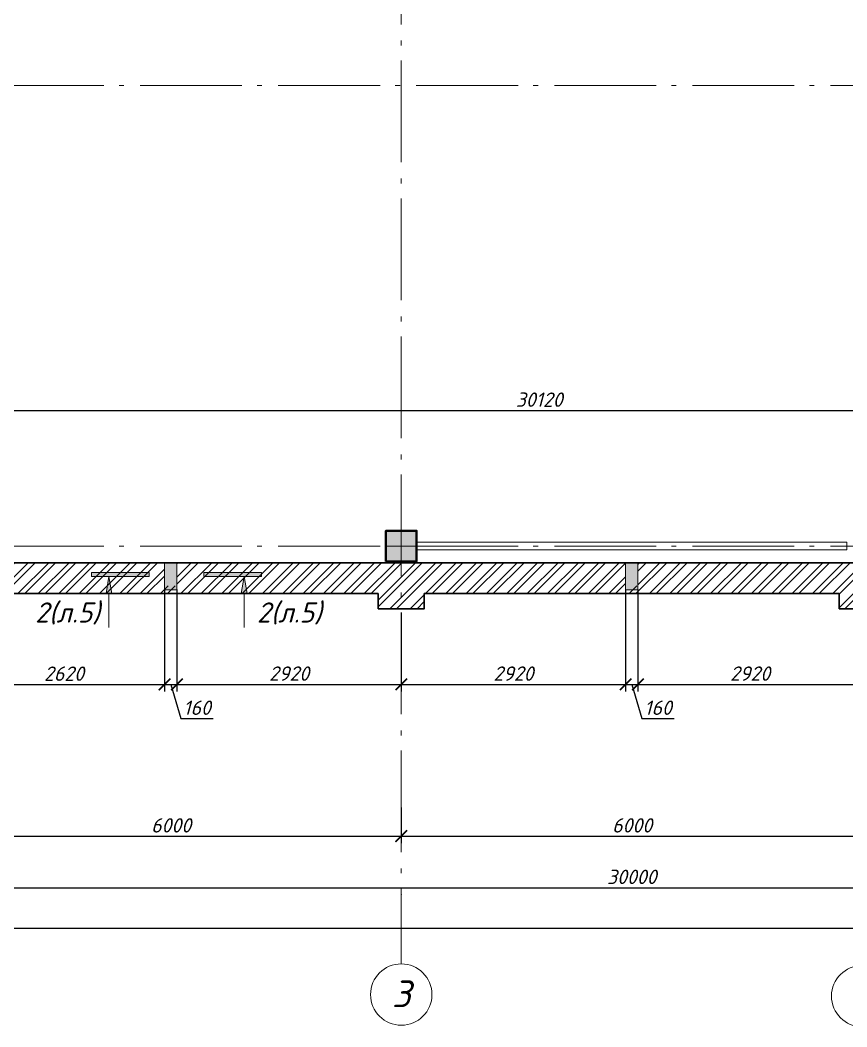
# Model space of a CAD drawing. Header units: millimetres. Extents: x -238377 to 196118, y -123284 to 30177.
# Drawn here: x -207611 to -196851, y -85474 to -72361 of the extents above; entities that cross this region are included whole.
import ezdxf
from ezdxf.enums import TextEntityAlignment as Align

# ---------------------------------------------------------------- set-up
doc = ezdxf.new("R2010")
doc.units = ezdxf.units.MM
doc.header["$MEASUREMENT"] = 0
doc.linetypes.add('Double Dashed', pattern=[1797.222233, 1325, -211.666656, 63.333344, -197.222233])
doc.linetypes.add('штриховаяX2', pattern=[38.1, 25.4, -12.7])
doc.layers.get('0').update_dxf_attribs({"lineweight": 5})
doc.layers.add('#Hatch', color=7, linetype='Continuous', lineweight=5, true_color=0x4d4d4d)
doc.layers.add('#Каркас', color=7, linetype='Continuous', lineweight=5, true_color=0x757575)
for name, color, linetype, lineweight in [('#Бетон', 10, 'Continuous', 15), ('#Выноски', 150, 'Continuous', 15), ('#размеры', 7, 'Continuous', 5), ('колонны_Ном._пера__94', 252, 'Continuous', 13), ('колонны_Ном._пера__99', 7, 'Continuous', 40), ('оси_Ном._пера__96', 7, 'Continuous', 5), ('оси_Ном._пера__97', 7, 'Continuous', 20)]:
    doc.layers.add(name, color=color, linetype=linetype, lineweight=lineweight)
for name, color, linetype in [('#стены наруж', 7, 'Continuous'), ('колонны', 7, 'Continuous'), ('оси', 7, 'Continuous')]:
    doc.layers.add(name, color=color, linetype=linetype)
doc.styles.get("Standard").update_dxf_attribs({"font": 'isocpeui.ttf'})
doc.styles.add('STEP PR', font='isocpeui.ttf')
doc.styles.add('СГЕНЕРИР_СТИЛЬ_3', font='gost_2_304-81_type.ttf')
doc.dimstyles.new('SPDS', dxfattribs={"dimscale": 10, "dimtxt": 2.5, "dimasz": 2, "dimexe": 1.25, "dimexo": 0.625, "dimtad": 1, "dimdec": 0, "dimrnd": 0.001, "dimtxsty": 'STEP PR', "dimblk": 'ARCHTICK', "dimcen": 2.5, "dimdle": 2, "dimclrd": 256, "dimclre": 256, "dimclrt": 7, "dimadec": 0, "dimazin": 2, "dimtfac": 0.75, "dimtdec": 0, "dimtmove": 1, "dimatfit": 3, "dimfxl": 1, "dimtolj": 1, "dimarcsym": 1})

# ---------------------------------------------------------------- blocks, each defined once
blk = doc.blocks.new('Стандартный маркер сетки_3')
at = {"layer": 'оси_Ном._пера__96', "linetype": 'Double Dashed', "lineweight": 5}
blk.add_line((900, 0), (17157, 0), dxfattribs=at)
at = {"layer": 'оси_Ном._пера__96', "linetype": 'Double Dashed'}
blk.add_line((17157, 0), (18057, 0), dxfattribs=at)
blk.add_point((17157, 0), dxfattribs=at)
blk.add_point((17157, 0), dxfattribs=at)
at = {"layer": 'оси_Ном._пера__97', "linetype": 'Continuous'}
blk.add_circle((18457, 0), 400, dxfattribs=at)
at = {"layer": 'оси_Ном._пера__96', "style": 'СГЕНЕРИР_СТИЛЬ_3'}
blk.add_attdef('AC_MarkerText_1', text='', height=350, rotation=90, dxfattribs=at).set_placement((18727, -122), align=Align.BOTTOM_LEFT)
blk = doc.blocks.new('Стандартный маркер сетки_4')
at = {"layer": 'оси_Ном._пера__97', "linetype": 'Continuous'}
blk.add_circle((18457, 0), 400, dxfattribs=at)
at = {"layer": 'оси_Ном._пера__96', "style": 'СГЕНЕРИР_СТИЛЬ_3'}
blk.add_attdef('AC_MarkerText_1', text='', height=350, rotation=90, dxfattribs=at).set_placement((18727, -139), align=Align.BOTTOM_LEFT)
blk = doc.blocks.new('_ArchTick')
at = {"color": 0, "linetype": 'ByBlock', "const_width": 0.15}
blk.add_lwpolyline([(-0.5, -0.5), (0.5, 0.5)], dxfattribs=at)
blk = doc.blocks.new('*D24')
at = {"layer": '#размеры', "lineweight": -2, "transparency": 16777216}
for p, q in [((-214651, -83809), (-214651, -84283)), ((-147001, -83990), (-147001, -84283)), ((-214801, -84189), (-146851, -84189))]:
    blk.add_line(p, q, dxfattribs=at)
at = {"layer": 'Defpoints', "color": 0, "transparency": 16777216}
for p in [(-214651, -83762), (-147001, -83944), (-147001, -84189)]:
    blk.add_point(p, dxfattribs=at)
at = {"layer": '#размеры', "lineweight": -2, "transparency": 16777216, "xscale": 150, "yscale": 150, "zscale": 150, "rotation": 180}
blk.add_blockref('_ArchTick', (-214651, -84189), dxfattribs=at)
at = {"layer": '#размеры', "lineweight": -2, "transparency": 16777216, "xscale": 150, "yscale": 150, "zscale": 150}
blk.add_blockref('_ArchTick', (-147001, -84189), dxfattribs=at)
at = {"layer": '#размеры', "color": 7, "transparency": 16777216, "insert": (-180813, -84047), "char_height": 187.5, "attachment_point": 5, "style": 'STEP PR'}
blk.add_mtext('\\A1;67650', dxfattribs=at)
blk = doc.blocks.new('*D28')
at = {"layer": '#размеры', "lineweight": -2, "transparency": 16777216}
for p, q in [((-208651, -82728), (-208651, -83083)), ((-202651, -82617), (-202651, -83083)), ((-208801, -82989), (-202501, -82989))]:
    blk.add_line(p, q, dxfattribs=at)
at = {"layer": 'Defpoints', "color": 0, "transparency": 16777216}
for p in [(-202651, -82571), (-208651, -82681), (-202651, -82989)]:
    blk.add_point(p, dxfattribs=at)
at = {"layer": '#размеры', "lineweight": -2, "transparency": 16777216, "xscale": 150, "yscale": 150, "zscale": 150, "rotation": 180}
blk.add_blockref('_ArchTick', (-208651, -82989), dxfattribs=at)
at = {"layer": '#размеры', "lineweight": -2, "transparency": 16777216, "xscale": 150, "yscale": 150, "zscale": 150}
blk.add_blockref('_ArchTick', (-202651, -82989), dxfattribs=at)
at = {"layer": '#размеры', "color": 7, "transparency": 16777216, "insert": (-205646, -82849), "char_height": 187.5, "attachment_point": 5, "style": 'STEP PR'}
blk.add_mtext('\\A1;6000', dxfattribs=at)
blk = doc.blocks.new('*D29')
at = {"layer": '#размеры', "lineweight": -2, "transparency": 16777216}
for p, q in [((-202651, -82617), (-202651, -83083)), ((-196651, -82739), (-196651, -83083)), ((-202801, -82989), (-196501, -82989))]:
    blk.add_line(p, q, dxfattribs=at)
at = {"layer": 'Defpoints', "color": 0, "transparency": 16777216}
for p in [(-202651, -82571), (-196651, -82692), (-196651, -82989)]:
    blk.add_point(p, dxfattribs=at)
at = {"layer": '#размеры', "lineweight": -2, "transparency": 16777216, "xscale": 150, "yscale": 150, "zscale": 150, "rotation": 180}
blk.add_blockref('_ArchTick', (-202651, -82989), dxfattribs=at)
at = {"layer": '#размеры', "lineweight": -2, "transparency": 16777216, "xscale": 150, "yscale": 150, "zscale": 150}
blk.add_blockref('_ArchTick', (-196651, -82989), dxfattribs=at)
at = {"layer": '#размеры', "color": 7, "transparency": 16777216, "insert": (-199646, -82849), "char_height": 187.5, "attachment_point": 5, "style": 'STEP PR'}
blk.add_mtext('\\A1;6000', dxfattribs=at)
blk = doc.blocks.new('*D46')
at = {"layer": '#размеры', "lineweight": -2, "transparency": 16777216}
for p, q in [((-214871, -76991), (-214871, -77538)), ((-184751, -77288), (-184751, -77538)), ((-215021, -77445), (-184601, -77445))]:
    blk.add_line(p, q, dxfattribs=at)
at = {"layer": 'Defpoints', "color": 0, "transparency": 16777216}
for p in [(-214871, -76944), (-184751, -77241), (-184751, -77445)]:
    blk.add_point(p, dxfattribs=at)
at = {"layer": '#размеры', "lineweight": -2, "transparency": 16777216, "xscale": 150, "yscale": 150, "zscale": 150, "rotation": 180}
blk.add_blockref('_ArchTick', (-214871, -77445), dxfattribs=at)
at = {"layer": '#размеры', "lineweight": -2, "transparency": 16777216, "xscale": 150, "yscale": 150, "zscale": 150}
blk.add_blockref('_ArchTick', (-184751, -77445), dxfattribs=at)
at = {"layer": '#размеры', "color": 7, "transparency": 16777216, "insert": (-200856, -77304), "char_height": 187.5, "attachment_point": 5, "style": 'STEP PR'}
blk.add_mtext('\\A1;30120', dxfattribs=at)
blk = doc.blocks.new('Колонна_15_1', base_point=(22379, 71856))
at = {"layer": 'колонны_Ном._пера__94', "linetype": 'Continuous', "true_color": 0x7d7d7d}
blk.add_hatch(color=8, dxfattribs=at).paths.add_polyline_path([(22179, 71647), (22579, 71647), (22579, 72047), (22179, 72047)])
blk.add_hatch(color=8, dxfattribs=at).paths.add_polyline_path([(22179, 71647), (22579, 71647), (22579, 72047), (22179, 72047)])
at = {"layer": 'колонны_Ном._пера__99', "linetype": 'Continuous', "flags": 128}
blk.add_lwpolyline([(22179, 71647), (22579, 71647), (22579, 72047), (22179, 72047)], close=True, dxfattribs=at)
at = {"layer": 'колонны_Ном._пера__99', "color": 8, "linetype": 'Continuous', "true_color": 0x737373, "flags": 128}
blk.add_lwpolyline([(22179, 71647), (22579, 71647), (22579, 72047), (22179, 72047)], close=True, dxfattribs=at)
at = {"layer": 'оси_Ном._пера__96', "color": 253, "lineweight": 5, "true_color": 0x9c9c9c}
for points in [[(22379, 72047), (22379, 71647)], [(22379, 72047), (22379, 71647)], [(22179, 71847), (22579, 71847)], [(22179, 71847), (22579, 71847)]]:
    blk.add_lwpolyline(points, dxfattribs=at)
blk = doc.blocks.new('Связ001')
at = {"layer": '#Каркас', "color": 102, "linetype": 'Continuous', "lineweight": 9}
blk.add_lwpolyline([(5837, 0), (5837, 100), (0, 100), (0, 0), (5837, 0)], dxfattribs=at)
blk = doc.blocks.new('*D73')
at = {"layer": '#размеры', "lineweight": -2, "transparency": 16777216}
for p, q in [((-214651, -83302), (-214651, -83754)), ((-184651, -83380), (-184651, -83754)), ((-214801, -83661), (-184501, -83661))]:
    blk.add_line(p, q, dxfattribs=at)
at = {"layer": 'Defpoints', "color": 0, "transparency": 16777216}
for p in [(-214651, -83255), (-184651, -83333), (-184651, -83661)]:
    blk.add_point(p, dxfattribs=at)
at = {"layer": '#размеры', "lineweight": -2, "transparency": 16777216, "xscale": 150, "yscale": 150, "zscale": 150, "rotation": 180}
blk.add_blockref('_ArchTick', (-214651, -83661), dxfattribs=at)
at = {"layer": '#размеры', "lineweight": -2, "transparency": 16777216, "xscale": 150, "yscale": 150, "zscale": 150}
blk.add_blockref('_ArchTick', (-184651, -83661), dxfattribs=at)
at = {"layer": '#размеры', "color": 7, "transparency": 16777216, "insert": (-199651, -83520), "char_height": 187.5, "attachment_point": 5, "style": 'STEP PR'}
blk.add_mtext('\\A1;30000', dxfattribs=at)
blk = doc.blocks.new('сердечник160х300')
at = {"layer": '#Hatch', "true_color": 0xa6a6a6}
h = blk.add_hatch(color=253, dxfattribs=at)
h.dxf.hatch_style = 1
h.paths.add_polyline_path([(80, 150), (-80, 150), (-80, -198), (80, -198)])
at = {"layer": '#Бетон'}
blk.add_lwpolyline([(80, -200), (80, 150), (-80, 150), (-80, -200)], close=True, dxfattribs=at)
blk = doc.blocks.new('*D211')
at = {"layer": '#размеры', "lineweight": -2, "transparency": 16777216}
for p, q in [((-205731, -79777), (-205731, -81107)), ((-208351, -79976), (-208351, -81107)), ((-208501, -81014), (-205581, -81014))]:
    blk.add_line(p, q, dxfattribs=at)
at = {"layer": 'Defpoints', "color": 0, "transparency": 16777216}
for p in [(-205731, -79730), (-208351, -79929), (-205731, -81014)]:
    blk.add_point(p, dxfattribs=at)
at = {"layer": '#размеры', "lineweight": -2, "transparency": 16777216, "xscale": 150, "yscale": 150, "zscale": 150, "rotation": 180}
blk.add_blockref('_ArchTick', (-208351, -81014), dxfattribs=at)
at = {"layer": '#размеры', "lineweight": -2, "transparency": 16777216, "xscale": 150, "yscale": 150, "zscale": 150}
blk.add_blockref('_ArchTick', (-205731, -81014), dxfattribs=at)
at = {"layer": '#размеры', "color": 7, "transparency": 16777216, "insert": (-207041, -80873), "char_height": 187.5, "attachment_point": 5, "style": 'STEP PR'}
blk.add_mtext('\\A1;2620', dxfattribs=at)
blk = doc.blocks.new('*D212')
at = {"layer": '#размеры', "lineweight": -2, "transparency": 16777216}
for p, q in [((-205731, -79777), (-205731, -81106)), ((-205571, -79777), (-205571, -81106)), ((-205881, -81013), (-205421, -81013)), ((-205651, -81013), (-205518, -81458)), ((-205518, -81458), (-205099, -81458))]:
    blk.add_line(p, q, dxfattribs=at)
at = {"layer": 'Defpoints', "color": 0, "transparency": 16777216}
for p in [(-205731, -79730), (-205571, -79730), (-205571, -81013)]:
    blk.add_point(p, dxfattribs=at)
at = {"layer": '#размеры', "lineweight": -2, "transparency": 16777216, "xscale": 150, "yscale": 150, "zscale": 150, "rotation": 180}
blk.add_blockref('_ArchTick', (-205731, -81013), dxfattribs=at)
at = {"layer": '#размеры', "lineweight": -2, "transparency": 16777216, "xscale": 150, "yscale": 150, "zscale": 150}
blk.add_blockref('_ArchTick', (-205571, -81013), dxfattribs=at)
at = {"layer": '#размеры', "color": 7, "transparency": 16777216, "insert": (-205309, -81317), "char_height": 187.5, "attachment_point": 5, "style": 'STEP PR'}
blk.add_mtext('\\A1;160', dxfattribs=at)
blk = doc.blocks.new('*D213')
at = {"layer": '#размеры', "lineweight": -2, "transparency": 16777216}
for p, q in [((-205571, -79777), (-205571, -81106)), ((-202651, -80075), (-202651, -81106)), ((-205721, -81013), (-202501, -81013))]:
    blk.add_line(p, q, dxfattribs=at)
at = {"layer": 'Defpoints', "color": 0, "transparency": 16777216}
for p in [(-205571, -79730), (-202651, -80028), (-202651, -81013)]:
    blk.add_point(p, dxfattribs=at)
at = {"layer": '#размеры', "lineweight": -2, "transparency": 16777216, "xscale": 150, "yscale": 150, "zscale": 150, "rotation": 180}
blk.add_blockref('_ArchTick', (-205571, -81013), dxfattribs=at)
at = {"layer": '#размеры', "lineweight": -2, "transparency": 16777216, "xscale": 150, "yscale": 150, "zscale": 150}
blk.add_blockref('_ArchTick', (-202651, -81013), dxfattribs=at)
at = {"layer": '#размеры', "color": 7, "transparency": 16777216, "insert": (-204111, -80872), "char_height": 187.5, "attachment_point": 5, "style": 'STEP PR'}
blk.add_mtext('\\A1;2920', dxfattribs=at)
blk = doc.blocks.new('*D214')
at = {"layer": '#размеры', "lineweight": -2, "transparency": 16777216}
for p, q in [((-199731, -79777), (-199731, -81106)), ((-202651, -80075), (-202651, -81106)), ((-202801, -81013), (-199581, -81013))]:
    blk.add_line(p, q, dxfattribs=at)
at = {"layer": 'Defpoints', "color": 0, "transparency": 16777216}
for p in [(-199731, -79730), (-202651, -80028), (-199731, -81013)]:
    blk.add_point(p, dxfattribs=at)
at = {"layer": '#размеры', "lineweight": -2, "transparency": 16777216, "xscale": 150, "yscale": 150, "zscale": 150, "rotation": 180}
blk.add_blockref('_ArchTick', (-202651, -81013), dxfattribs=at)
at = {"layer": '#размеры', "lineweight": -2, "transparency": 16777216, "xscale": 150, "yscale": 150, "zscale": 150}
blk.add_blockref('_ArchTick', (-199731, -81013), dxfattribs=at)
at = {"layer": '#размеры', "color": 7, "transparency": 16777216, "insert": (-201191, -80872), "char_height": 187.5, "attachment_point": 5, "style": 'STEP PR'}
blk.add_mtext('\\A1;2920', dxfattribs=at)
blk = doc.blocks.new('*D215')
at = {"layer": '#размеры', "lineweight": -2, "transparency": 16777216}
for p, q in [((-199731, -79777), (-199731, -81106)), ((-199571, -79777), (-199571, -81106)), ((-199881, -81013), (-199421, -81013)), ((-199651, -81013), (-199518, -81458)), ((-199518, -81458), (-199099, -81458))]:
    blk.add_line(p, q, dxfattribs=at)
at = {"layer": 'Defpoints', "color": 0, "transparency": 16777216}
for p in [(-199731, -79730), (-199571, -79730), (-199571, -81013)]:
    blk.add_point(p, dxfattribs=at)
at = {"layer": '#размеры', "lineweight": -2, "transparency": 16777216, "xscale": 150, "yscale": 150, "zscale": 150, "rotation": 180}
blk.add_blockref('_ArchTick', (-199731, -81013), dxfattribs=at)
at = {"layer": '#размеры', "lineweight": -2, "transparency": 16777216, "xscale": 150, "yscale": 150, "zscale": 150}
blk.add_blockref('_ArchTick', (-199571, -81013), dxfattribs=at)
at = {"layer": '#размеры', "color": 7, "transparency": 16777216, "insert": (-199309, -81317), "char_height": 187.5, "attachment_point": 5, "style": 'STEP PR'}
blk.add_mtext('\\A1;160', dxfattribs=at)
blk = doc.blocks.new('*D216')
at = {"layer": '#размеры', "lineweight": -2, "transparency": 16777216}
for p, q in [((-199571, -79777), (-199571, -81106)), ((-196651, -80075), (-196651, -81106)), ((-199721, -81013), (-196501, -81013))]:
    blk.add_line(p, q, dxfattribs=at)
at = {"layer": 'Defpoints', "color": 0, "transparency": 16777216}
for p in [(-199571, -79730), (-196651, -80028), (-196651, -81013)]:
    blk.add_point(p, dxfattribs=at)
at = {"layer": '#размеры', "lineweight": -2, "transparency": 16777216, "xscale": 150, "yscale": 150, "zscale": 150, "rotation": 180}
blk.add_blockref('_ArchTick', (-199571, -81013), dxfattribs=at)
at = {"layer": '#размеры', "lineweight": -2, "transparency": 16777216, "xscale": 150, "yscale": 150, "zscale": 150}
blk.add_blockref('_ArchTick', (-196651, -81013), dxfattribs=at)
at = {"layer": '#размеры', "color": 7, "transparency": 16777216, "insert": (-198111, -80872), "char_height": 187.5, "attachment_point": 5, "style": 'STEP PR'}
blk.add_mtext('\\A1;2920', dxfattribs=at)
blk = doc.blocks.new('*U252')
at = {"ltscale": 100}
h = blk.add_hatch(color=256, dxfattribs=at)
h.dxf.hatch_style = 1
h.paths.add_polyline_path([(-335, 770), (-335, 700), (665, 700), (665, 770)])
h = blk.add_hatch(color=256, dxfattribs=at)
h.dxf.hatch_style = 1
h.paths.add_polyline_path([(-85, 400), (-35, 400), (15, 400), (-35, 700)])
at = {"linetype": 'Continuous', "ltscale": 100}
for p, q in [((-335, 770), (-335, 700)), ((665, 770), (-335, 770)), ((-335, 700), (665, 700)), ((-35, 700), (-85, 400)), ((-35, 700), (15, 400)), ((-85, 400), (-35, 400)), ((15, 400), (-35, 400))]:
    blk.add_line(p, q, dxfattribs=at)
blk.add_lwpolyline([(665, 770), (665, 700)], dxfattribs=at)
at = {"linetype": 'Continuous', "ltscale": 100, "extrusion": (-1, 1e-16, 0), "elevation": 35}
blk.add_lwpolyline([(190, 0), (-400, 0)], dxfattribs=at)
at = {"ltscale": 100, "style": 'STEP PR'}
blk.add_attdef('Nh', text='', height=350, dxfattribs=at).set_placement((-192, -102), align=Align.RIGHT)
blk = doc.blocks.new('*U269')
at = {"ltscale": 100}
h = blk.add_hatch(color=256, dxfattribs=at)
h.dxf.hatch_style = 1
h.paths.add_polyline_path([(665, 770), (665, 700), (1665, 700), (1665, 770)])
h = blk.add_hatch(color=256, dxfattribs=at)
h.dxf.hatch_style = 1
h.paths.add_polyline_path([(1415, 400), (1365, 400), (1315, 400), (1365, 700)])
at = {"linetype": 'Continuous', "ltscale": 100}
for p, q in [((665, 770), (1665, 770)), ((1665, 700), (665, 700)), ((1365, 700), (1315, 400)), ((1365, 700), (1415, 400)), ((1665, 770), (1665, 700)), ((1315, 400), (1365, 400)), ((1415, 400), (1365, 400))]:
    blk.add_line(p, q, dxfattribs=at)
blk.add_lwpolyline([(665, 770), (665, 700)], dxfattribs=at)
at = {"linetype": 'Continuous', "ltscale": 100, "extrusion": (1, 1e-16, 0), "elevation": 1365}
blk.add_lwpolyline([(-190, 0), (400, 0)], dxfattribs=at)
at = {"ltscale": 100, "style": 'STEP PR'}
blk.add_attdef('Nh', text='', height=350, dxfattribs=at).set_placement((1799, -102), align=Align.RIGHT)

msp = doc.modelspace()

# ---------------------------------------------------------------- hatches: boundary and pattern name
at = {"layer": '#Hatch'}
h = msp.add_hatch(dxfattribs=at)
h.set_pattern_fill('ANSI32', color=256, scale=500)
h.paths.add_polyline_path([(-214871.5, -73000.4), (-215271.5, -73000.4), (-215271.5, -73079.7), (-215271.5, -73148.9), (-215271.5, -73210.4), (-214871.5, -73210.4)])
h.paths.add_polyline_path([(-214871.5, -73210.4), (-215271.5, -73210.4), (-215271.5, -73359.4), (-215271.5, -73410.4), (-215271.5, -79210.4), (-214871.5, -79210.4), (-214871.5, -76290.4), (-215171.5, -76290.4), (-215171.5, -76130.4), (-214871.5, -76130.4)])
edge = h.paths.add_edge_path(flags=17)
edge.add_line((-208348.5, -79430.4), (-208954.5, -79430.4))
edge.add_arc((-208651.5, -79221.7), 367.9, 214.55283, 325.44717)
edge = h.paths.add_edge_path(flags=17)
edge.add_line((-190348.2, -79430.4), (-190954.2, -79430.4))
edge.add_arc((-190651.2, -79221.7), 367.9, 214.55283, 325.44717)
edge = h.paths.add_edge_path(flags=17)
edge.add_line((-184351.2, -79430.4), (-184816, -79430.4))
edge.add_arc((-184655.4, -79306.9), 202.6, 217.5612, 292.54264)
edge.add_arc((-184412.3, -79405.2), 187.8, 208.21459, 288.99311)
edge.add_line((-184351.2, -79582.8), (-184351.2, -79430.4))
edge = h.paths.add_edge_path()
edge.add_line((-187571.5, -79430.4), (-187571.5, -79730.4))
edge.add_line((-187571.5, -79730.4), (-187731.5, -79730.4))
edge.add_line((-187731.5, -79730.4), (-187731.5, -79430.4))
edge.add_line((-187731.5, -79430.4), (-190348.2, -79430.4))
edge.add_arc((-190651.2, -79221.7), 367.9, 214.55283, 325.44717, ccw=False)
edge.add_line((-190954.2, -79430.4), (-193571.5, -79430.4))
edge.add_line((-193571.5, -79430.4), (-193571.5, -79730.4))
edge.add_line((-193571.5, -79730.4), (-193731.5, -79730.4))
edge.add_line((-193731.5, -79730.4), (-193731.5, -79430.4))
edge.add_line((-193731.5, -79430.4), (-199571.5, -79430.4))
edge.add_line((-199571.5, -79430.4), (-199571.5, -79730.4))
edge.add_line((-199571.5, -79730.4), (-199731.5, -79730.4))
edge.add_line((-199731.5, -79730.4), (-199731.5, -79430.4))
edge.add_line((-199731.5, -79430.4), (-205571.5, -79430.4))
edge.add_line((-205571.5, -79430.4), (-205571.5, -79730.4))
edge.add_line((-205571.5, -79730.4), (-205731.5, -79730.4))
edge.add_line((-205731.5, -79730.4), (-205731.5, -79430.4))
edge.add_line((-205731.5, -79430.4), (-208348.5, -79430.4))
edge.add_arc((-208651.5, -79221.7), 367.9, 214.55283, 325.44717, ccw=False)
edge.add_line((-208954.5, -79430.4), (-211571.3, -79430.4))
edge.add_line((-211571.3, -79430.4), (-211571.3, -79730.4))
edge.add_line((-211571.3, -79730.4), (-211731.3, -79730.4))
edge.add_line((-211731.3, -79730.4), (-211731.3, -79430.4))
edge.add_line((-211731.3, -79430.4), (-214871.5, -79430.4))
edge.add_line((-214871.5, -79430.4), (-214871.5, -79210.4))
edge.add_line((-214871.5, -79210.4), (-215271.5, -79210.4))
edge.add_line((-215271.5, -79210.4), (-215271.5, -79830.4))
edge.add_line((-215271.5, -79830.4), (-215271.5, -80030.4))
edge.add_line((-215271.5, -80030.4), (-214651.2, -80030.4))
edge.add_line((-214651.2, -80030.4), (-214651.2, -79830.4))
edge.add_line((-214651.2, -79830.4), (-208951.3, -79830.4))
edge.add_line((-208951.3, -79830.4), (-208951.3, -80028.3))
edge.add_line((-208951.3, -80028.3), (-208351, -80028.3))
edge.add_line((-208351, -80028.3), (-208351, -79830.4))
edge.add_line((-208351, -79830.4), (-202951.3, -79830.4))
edge.add_line((-202951.3, -79830.4), (-202951.3, -80028.3))
edge.add_line((-202951.3, -80028.3), (-202351, -80028.3))
edge.add_line((-202351, -80028.3), (-202351, -79830.4))
edge.add_line((-202351, -79830.4), (-196951.3, -79830.4))
edge.add_line((-196951.3, -79830.4), (-196951.3, -80028.3))
edge.add_line((-196951.3, -80028.3), (-196351, -80028.3))
edge.add_line((-196351, -80028.3), (-196351, -79830.4))
edge.add_line((-196351, -79830.4), (-190951.3, -79830.4))
edge.add_line((-190951.3, -79830.4), (-190951.3, -80028.3))
edge.add_line((-190951.3, -80028.3), (-190351, -80028.3))
edge.add_line((-190351, -80028.3), (-190351, -79830.4))
edge.add_line((-190351, -79830.4), (-184951.2, -79830.4))
edge.add_line((-184951.2, -79830.4), (-184951.2, -80030.4))
edge.add_line((-184951.2, -80030.4), (-184351.2, -80030.4))
edge.add_line((-184351.2, -80030.4), (-184351.2, -79830.4))
edge.add_line((-184351.2, -79830.4), (-184351.2, -79582.8))
edge.add_arc((-184412.3, -79405.2), 187.8, 208.21459, 288.99311, ccw=False)
edge.add_arc((-184655.4, -79306.9), 202.6, 217.5612, 292.54264, ccw=False)
edge.add_line((-184816, -79430.4), (-187571.5, -79430.4))

# ---------------------------------------------------------------- linework, layer by layer
at = {"layer": '#стены наруж', "lineweight": 30}
for points in [[(-215271.5, -79830.4), (-215271.5, -73000.4), (-214871.5, -73000.4), (-214871.5, -79430.4), (-184351.2, -79430.4), (-184351.2, -79830.4)], [(-202951.3, -79830.4), (-208351, -79830.4)], [(-202951.3, -79830.4), (-202951.3, -80028.3), (-202351, -80028.3), (-202351, -79830.4)], [(-196951.3, -79830.4), (-202351, -79830.4)], [(-196951.3, -79830.4), (-196951.3, -80028.3), (-196351, -80028.3), (-196351, -79830.4)]]:
    msp.add_lwpolyline(points, dxfattribs=at)
at = {"layer": 'Defpoints', "color": 8, "linetype": 'штриховаяX2', "lineweight": 5, "ltscale": 5, "true_color": 0x737373, "const_width": 0.5}
msp.add_lwpolyline([(-214451.5, -79010.4), (-184851.5, -79010.4), (-184851.5, -79410.4), (-214451.5, -79410.4)], close=True, dxfattribs=at)
at = {"layer": 'оси_Ном._пера__96', "linetype": 'Double Dashed'}
msp.add_line((-143619.1, -73210.4), (-216265.2, -73210.4), dxfattribs=at)
at = {"layer": 'оси_Ном._пера__96', "linetype": 'Double Dashed', "lineweight": 5}
msp.add_line((-143619.1, -79210.4), (-216265.2, -79210.4), dxfattribs=at)

# ---------------------------------------------------------------- block references
at = {"layer": '#Выноски', "xscale": 0.75, "yscale": 0.75, "zscale": 0.75}
msp.add_blockref('*U252', (-206429.3, -80130.9), dxfattribs=at).add_auto_attribs({'Nh': '2(л.5)'})
at = {"layer": '#Выноски'}
ref = msp.add_blockref('*U269', (-205719.1, -80130.9), dxfattribs=dict(at, xscale=0.75, yscale=0.75, zscale=0.75))
ref.add_attrib('Nh', '2(л.5)', dxfattribs={"layer": '0', "ltscale": 100, "height": 262.5, "style": 'STEP PR'}).set_placement((-203686.1, -80207.3), align=Align.RIGHT)
at = {"layer": '#Каркас', "linetype": 'Continuous', "xscale": 0.9584354169361496, "zscale": 1000}
msp.add_blockref('Связ001', (-202446.2, -79260.4), dxfattribs=at)
at = {"layer": '#размеры'}
for p in [(-205651.5, -79580.4), (-199651.5, -79580.4)]:
    msp.add_blockref('сердечник160х300', p, dxfattribs=at)
at = {"layer": 'колонны'}
msp.add_blockref('Колонна_15_1', (-202651.5, -79201.5), dxfattribs=at)
at = {"layer": 'оси', "color": 251, "linetype": 'Continuous', "lineweight": 13, "zscale": 1000, "rotation": 270}
msp.add_blockref('Стандартный маркер сетки_4', (-196651.2, -66616.3), dxfattribs=at)
at = {"layer": 'оси'}
ref = msp.add_blockref('Стандартный маркер сетки_3', (-202651.2, -66595.9), dxfattribs=dict(at, zscale=1000, rotation=270))
ref.add_attrib('AC_MarkerText_1', '3', dxfattribs={"color": 7, "linetype": 'Continuous', "lineweight": 13, "height": 350, "rotation": 360}).set_placement((-202773.4, -85322.9), align=Align.BOTTOM_LEFT)

# ---------------------------------------------------------------- dimensions: what is measured, and where the dimension line sits
at = {"layer": '#размеры'}
for base, p1, p2, picture, middle in [((-184751.2, -77444.7), (-214870.9, -76944.4), (-184751.2, -77241.3), '*D46', (-200855.7, -77444.7)), ((-202651.2, -82989.2), (-208651.2, -82681), (-202651.2, -82570.6), '*D28', (-205646.4, -82989.2)), ((-196651.2, -82989.2), (-202651.2, -82570.6), (-196651.2, -82691.9), '*D29', (-199646.4, -82989.2)), ((-184651.2, -83660.6), (-214651.2, -83254.9), (-184651.2, -83333.2), '*D73', (-199651.2, -83660.6)), ((-147001.2, -84189.2), (-214651.2, -83762.3), (-147001.2, -83943.5), '*D24', (-180813.2, -84189.2))]:
    dim = msp.add_linear_dim(base=base, p1=p1, p2=p2, dimstyle='SPDS', override={"dimscale": 75, "dimtxsty": 'STEP PR'}, dxfattribs=at)
    dim.commit()
    dim.dimension.update_dxf_attribs({"geometry": picture, "text_midpoint": middle, "dimtype": 160})
for base, p1, p2, picture, middle in [((-205731.4633, -81013.7271), (-208351.0248, -79929.3481), (-205731.4633, -79730.3922), '*D211', (-207041.244, -80873.1021)), ((-205571.5, -81012.7), (-205731.5, -79730.4), (-205571.5, -79730.4), '*D212', (-205471, -81317.4)), ((-202651.2, -81012.7), (-205571.5, -79730.4), (-202651.2, -80028.3), '*D213', (-204111.3, -80872.1)), ((-199731.5, -81012.7), (-202651.2, -80028.3), (-199731.5, -79730.4), '*D214', (-201191.3, -80872.1)), ((-199571.5, -81012.7), (-199731.5, -79730.4), (-199571.5, -79730.4), '*D215', (-199471, -81317.4)), ((-196651.2, -81012.7), (-199571.5, -79730.4), (-196651.2, -80028.3), '*D216', (-198111.3, -80872.1))]:
    dim = msp.add_linear_dim(base=base, p1=p1, p2=p2, dimstyle='SPDS', override={"dimscale": 75, "dimtxsty": 'STEP PR'}, dxfattribs=at)
    dim.commit()
    dim.dimension.update_dxf_attribs({"geometry": picture, "text_midpoint": middle})

doc.saveas('drawing.dxf')
